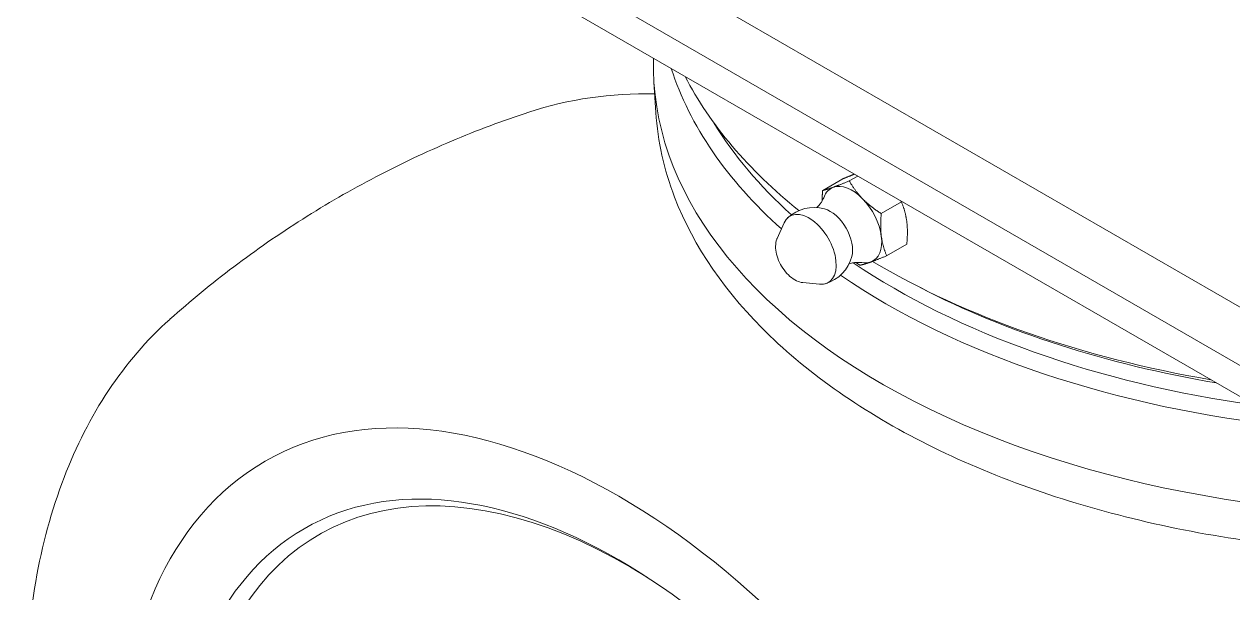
# Model space of a CAD drawing. Header units: millimetres. Extents: x 36 to 2484, y 36 to 1746.
# Drawn here: x 1611.8 to 1712.6, y 1360.1 to 1407.6 of the extents above; entities that cross this region are included whole.
import ezdxf

# ---------------------------------------------------------------- set-up
doc = ezdxf.new("R2010")
doc.units = ezdxf.units.MM
doc.header["$LTSCALE"] = 6
doc.layers.add('굵은실선_A3', color=7, linetype='Continuous', lineweight=18)

msp = doc.modelspace()

# ---------------------------------------------------------------- linework, layer by layer
at = {"layer": '굵은실선_A3'}
for p, q in [((1762.531, 1355.457), (1623.388, 1435.791)), ((1631.642, 1426.173), (1724.287, 1372.684)), ((1724.699, 1369.838), (1632.248, 1423.215)), ((1664.437, 1400.201), (1664.275, 1402.733)), ((1680.026, 1394.676), (1678.347, 1393.706)), ((1681.276, 1394.908), (1680.568, 1394.5)), ((1684.915, 1392.746), (1683.236, 1391.776)), ((1674.552, 1389.713), (1675.132, 1390.995)), ((1685.361, 1389.229), (1683.682, 1388.259)), ((1676.683, 1386.021), (1678.083, 1385.883)), ((1686.547, 1385.572), (1685.846, 1385.934))]:
    msp.add_line(p, q, dxfattribs=at)
for start, end in [(74.84405, 133.06797), (286.93203, 345.15595)]:
    msp.add_arc((1677.643, 1389.037), 3.25, start, end, dxfattribs=at)
for centre, major_axis, start_param, end_param in [((1729.23, 1404.123), (-65, 0), 6.2666279, 7.9859426), ((1729.23, 1410.656), (-64.581, 0), 0.1825332, 0.571328), ((1729.23, 1413.92), (-65.052, 0), 0.2887591, 0.6222906), ((1729.23, 1411.472), (-63.528, 0), 0.3366319, 0.5700744), ((1680.793, 1390.855), (-1.75, 3.031), 5.1309591, 6.1781567), ((1680.793, 1390.855), (-1.75, 3.031), 6.1781567, 6.7281842), ((1680.793, 1390.855), (1.75, -3.031), 0.9421689, 1.9893664), ((1678.973, 1389.805), (1.325, -2.295), 0.5259592, 2.6156334), ((1677.219, 1388.792), (-1.597, 2.766), 2.7490534, 6.6757246), ((1680.793, 1390.855), (1.75, -3.031), 6.1781567, 7.2253542), ((1729.23, 1411.472), (-63.528, 0), 0.7061487, 1.3343371), ((1680.793, 1390.855), (1.75, -3.031), 5.8381864, 6.1781567), ((1729.23, 1413.92), (-65.052, 0), 0.7694258, 1.2820372), ((1729.23, 1410.656), (64.581, 0), 3.8415702, 4.5298558), ((1729.23, 1413.105), (64, 0), 3.98233, 4.4260325), ((1662.054, 1320.432), (-25.724, 44.555), 5.4515554, 10.2564079)]:
    msp.add_ellipse(centre, major_axis=major_axis, ratio=0.5773503, start_param=start_param, end_param=end_param, dxfattribs=at)
for major_axis in [(-29.5, 51.095), (-26.25, 45.466)]:
    msp.add_ellipse((1661.348, 1320.024), major_axis=major_axis, ratio=0.5773503, dxfattribs=at)
msp.add_open_spline([(1653.844, 1400.244), (1657.153, 1401.335), (1660.694, 1401.835), (1664.336, 1401.771)], degree=3, dxfattribs=at)
for points, knots in [([(1623.912, 1382.962), (1625.608, 1384.476), (1627.386, 1385.94), (1631.085, 1388.735), (1633.006, 1390.068), (1636.961, 1392.575), (1638.995, 1393.749), (1643.143, 1395.921), (1645.257, 1396.918), (1649.528, 1398.723), (1651.685, 1399.531), (1653.844, 1400.244)], [0.66598031, 0.66598031, 0.66598031, 0.66598031, 0.71374745, 0.71374745, 0.76151459, 0.76151459, 0.80928173, 0.80928173, 0.85704888, 0.85704888, 0.90481602, 0.90481602, 0.90481602, 0.90481602]), ([(1737.782, 1363.725), (1733.738, 1363.41), (1729.644, 1363.319), (1718.672, 1363.682), (1711.837, 1364.56), (1698.964, 1367.538), (1692.929, 1369.639), (1682.257, 1374.887), (1677.625, 1378.035), (1670.294, 1385.096), (1667.579, 1389.008), (1665.118, 1395.444), (1664.59, 1397.816), (1664.437, 1400.201)], [3.7929591, 3.7929591, 3.7929591, 3.7929591, 3.9842027, 3.9842027, 4.3080994, 4.3080994, 4.6325154, 4.6325154, 4.9577524, 4.9577524, 5.2804959, 5.2804959, 5.4607208, 5.4607208, 5.4607208, 5.4607208]), ([(1678.46, 1393.156), (1678.445, 1393.115), (1678.423, 1393.063), (1678.364, 1392.942), (1678.326, 1392.873), (1678.23, 1392.722), (1678.172, 1392.64), (1678.034, 1392.47), (1677.954, 1392.383), (1677.858, 1392.291), (1677.853, 1392.286), (1677.847, 1392.28)], [0.34039925, 0.34039925, 0.34039925, 0.34039925, 0.41645244, 0.41645244, 0.49250563, 0.49250563, 0.56855882, 0.56855882, 0.644612, 0.644612, 0.64944339, 0.64944339, 0.64944339, 0.64944339]), ([(1676.683, 1386.021), (1676.511, 1386.039), (1676.335, 1386.092), (1675.975, 1386.266), (1675.792, 1386.391), (1675.444, 1386.695), (1675.28, 1386.875), (1674.986, 1387.27), (1674.856, 1387.486), (1674.642, 1387.931), (1674.559, 1388.162), (1674.446, 1388.617), (1674.417, 1388.842), (1674.422, 1389.266), (1674.455, 1389.465), (1674.531, 1389.665), (1674.541, 1389.689), (1674.552, 1389.713)], [4.3195301, 4.3195301, 4.3195301, 4.3195301, 4.6316013, 4.6316013, 4.9648094, 4.9648094, 5.2986723, 5.2986723, 5.6303435, 5.6303435, 5.9617821, 5.9617821, 6.2951225, 6.2951225, 6.6294101, 6.6294101, 6.6760442, 6.6760442, 6.6760442, 6.6760442]), ([(1680.554, 1387.591), (1680.562, 1387.594), (1680.569, 1387.596), (1680.697, 1387.633), (1680.812, 1387.658), (1681.028, 1387.693), (1681.128, 1387.702), (1681.307, 1387.71), (1681.386, 1387.708), (1681.52, 1387.699), (1681.576, 1387.692), (1681.619, 1387.684)], [4.06294559, 4.06294559, 4.06294559, 4.06294559, 4.06777698, 4.06777698, 4.14383016, 4.14383016, 4.21988335, 4.21988335, 4.29593654, 4.29593654, 4.37198973, 4.37198973, 4.37198973, 4.37198973]), ([(1697.136, 1256.135), (1692.705, 1254.673), (1687.865, 1254.278), (1677.462, 1255.505), (1671.863, 1257.314), (1660.51, 1263.04), (1654.757, 1267.06), (1643.841, 1276.82), (1638.68, 1282.561), (1629.454, 1295.153), (1625.385, 1301.996), (1618.709, 1316.133), (1616.103, 1323.425), (1612.623, 1337.794), (1611.755, 1344.869), (1611.942, 1358.133), (1612.999, 1364.326), (1617.08, 1374.982), (1620.047, 1379.51), (1623.905, 1382.956), (1623.908, 1382.959), (1623.912, 1382.962)], [4.0464087, 4.0464087, 4.0464087, 4.0464087, 4.3337544, 4.3337544, 4.649286, 4.649286, 4.9801187, 4.9801187, 5.3108723, 5.3108723, 5.6399273, 5.6399273, 5.9688599, 5.9688599, 6.299326, 6.299326, 6.6306331, 6.6306331, 6.9488756, 6.9488756, 6.9491656, 6.9491656, 6.9491656, 6.9491656])]:
    msp.add_open_spline(points, degree=3, knots=knots, dxfattribs=at)
for points, weights in [([(1681, 1395.068), (1680.591, 1394.912), (1680.026, 1394.676)], [1.01639385912, 1.02597952578, 1]), ([(1679.236, 1393.976), (1679.752, 1394.16), (1680.568, 1394.5)], [1, 1.0379548493, 1]), ([(1680.568, 1394.5), (1681.062, 1393.642), (1681.681, 1393.01)], [1, 1.0379548493, 1]), ([(1678.296, 1392.827), (1678.302, 1393.235), (1678.347, 1393.706)], [1.01862216068, 1.01638088942, 1]), ([(1678.347, 1393.706), (1678.721, 1393.791), (1679.236, 1393.976)], [1, 1.0379548493, 1]), ([(1681.681, 1393.01), (1682.3, 1392.378), (1683.236, 1391.776)], [1, 1.0379548493, 1]), ([(1684.915, 1392.746), (1684.888, 1392.793), (1684.861, 1392.839)], [1, 1.00200842664, 1.00380429664]), ([(1685.359, 1391.115), (1685.255, 1391.931), (1684.915, 1392.746)], [1, 1.0379548493, 1]), ([(1683.236, 1391.776), (1683.134, 1390.706), (1683.238, 1389.89)], [1, 1.0379548493, 1]), ([(1685.361, 1389.229), (1685.462, 1390.299), (1685.359, 1391.115)], [1, 1.0379548493, 1]), ([(1683.238, 1389.89), (1683.341, 1389.074), (1683.682, 1388.259)], [1, 1.0379548493, 1]), ([(1683.682, 1388.259), (1682.865, 1387.919), (1682.35, 1387.735)], [1, 1.0379548493, 1]), ([(1681.46, 1387.466), (1681.278, 1387.583), (1681.111, 1387.699)], [1, 1.00717889596, 1.01164211537]), ([(1682.35, 1387.735), (1681.834, 1387.551), (1681.46, 1387.466)], [1, 1.0379548493, 1])]:
    msp.add_rational_spline(points, weights, degree=2, dxfattribs=at)

doc.saveas('drawing.dxf')
